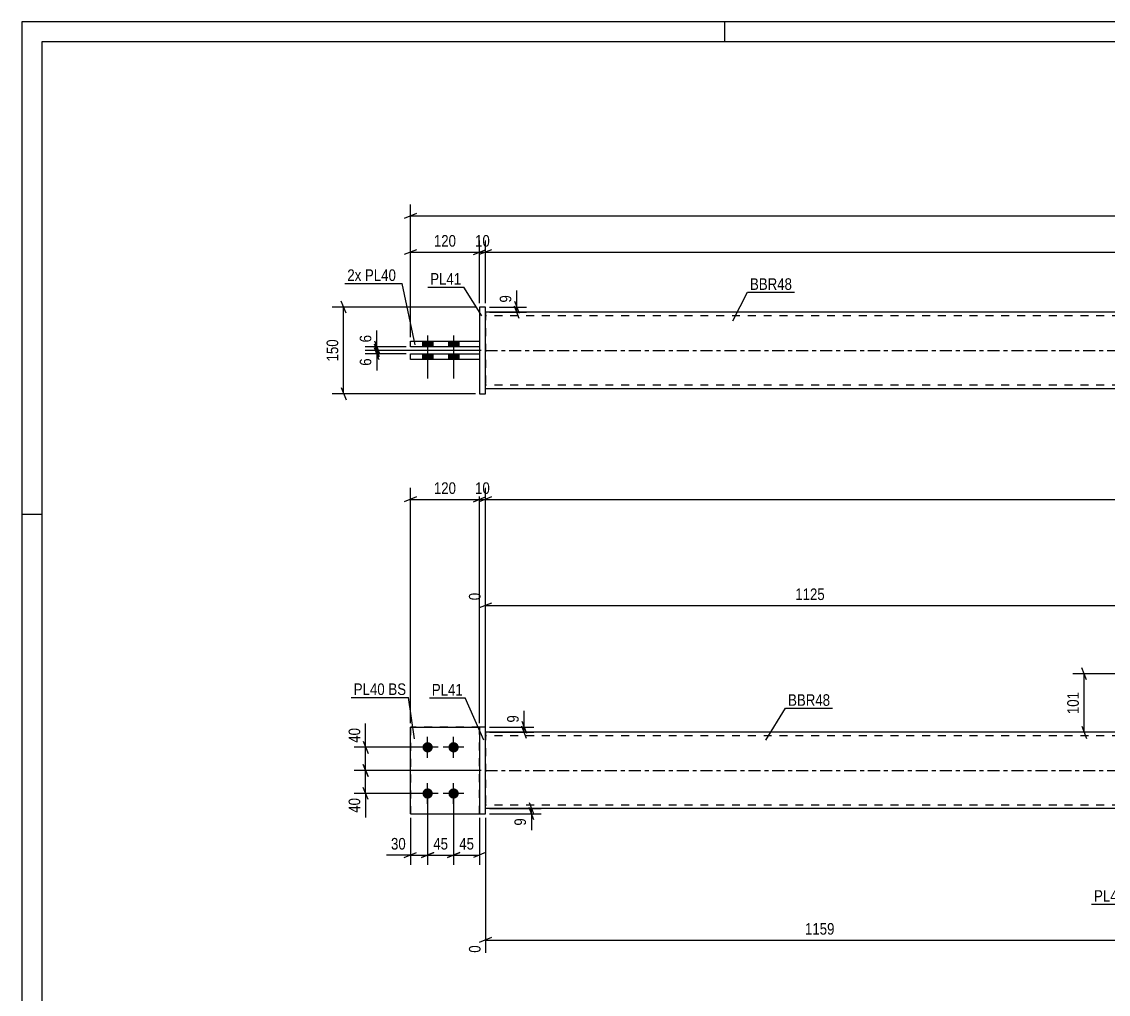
# Model space of a CAD drawing. Header units: millimetres. Extents: x 0 to 594, y 0 to 420.
# Drawn here: x 0 to 268.9, y 179.2 to 420 of the extents above; entities that cross this region are included whole.
import ezdxf

# ---------------------------------------------------------------- set-up
doc = ezdxf.new("R2010")
doc.units = ezdxf.units.MM
doc.linetypes.add('DXK_LINE_DOT2', pattern=[3.9198, 1.9599, -1.9599])
doc.linetypes.add('DXK_LINE_DOT3', pattern=[5.9187, 2.979, -0.9799, 0.9799, -0.9799])
doc.styles.add('Arial Narrow', font='ARIALN.TTF', dxfattribs={"height": 0.2})

# ---------------------------------------------------------------- blocks, each defined once
blk = doc.blocks.new('Unknown-585637079-1129')
at = {"color": 5, "linetype": 'Continuous'}
for p, q in [((594, 420), (0, 420)), ((0, 420), (0, 0)), ((174, 415), (174, 420)), ((589, 415), (5, 415)), ((5, 415), (5, 5)), ((5, 298), (0, 298))]:
    blk.add_line(p, q, dxfattribs=at)
blk = doc.blocks.new('Part-585637079-1951 - 1945')
at = {"color": 2, "linetype": 'Continuous'}
for p, q in [((452.15, 244.09), (114.75, 244.09)), ((452.15, 225.23), (114.75, 225.23))]:
    blk.add_line(p, q, dxfattribs=at)
at = {"color": 7, "linetype": 'DXK_LINE_DOT2'}
for p, q in [((114.75, 244.09), (114.75, 225.23)), ((452.15, 243.23), (114.75, 243.23)), ((452.15, 226.09), (114.75, 226.09))]:
    blk.add_line(p, q, dxfattribs=at)
at = {"color": 7, "linetype": 'DXK_LINE_DOT3'}
blk.add_line((114.75, 234.66), (452.15, 234.66), dxfattribs=at)
blk = doc.blocks.new('Bolt-585637079-1960 - 1945')
at = {"linetype": 'Continuous'}
for points in [[(100.46, 239.09, -1), (100.46, 241.66, -1)], [(106.89, 239.09, -1), (106.89, 241.66, -1)], [(100.46, 227.66, -1), (100.46, 230.23, -1)], [(106.89, 227.66, -1), (106.89, 230.23, -1)]]:
    blk.add_hatch(color=1, dxfattribs=at).paths.add_polyline_path(points)
at = {"color": 1, "linetype": 'Continuous'}
for p, q in [((100.46, 237.8), (100.46, 242.95)), ((106.89, 237.8), (106.89, 242.95)), ((103.03, 240.38), (97.89, 240.38)), ((109.46, 240.38), (104.32, 240.38)), ((100.46, 226.38), (100.46, 231.52)), ((106.89, 226.38), (106.89, 231.52)), ((103.03, 228.95), (97.89, 228.95)), ((109.46, 228.95), (104.32, 228.95))]:
    blk.add_line(p, q, dxfattribs=at)
blk = doc.blocks.new('Part-585637079-1971 - 1945')
at = {"color": 2, "linetype": 'Continuous'}
for p, q in [((114.75, 245.38), (113.32, 245.38)), ((113.32, 245.38), (113.32, 223.95)), ((114.75, 223.95), (114.75, 245.38)), ((113.32, 223.95), (114.75, 223.95))]:
    blk.add_line(p, q, dxfattribs=at)
blk = doc.blocks.new('Part-585637079-1976 - 1945')
at = {"color": 7, "linetype": 'DXK_LINE_DOT2'}
for p, q in [((113.32, 245.38), (96.18, 245.38)), ((96.18, 245.38), (96.18, 223.95)), ((113.32, 223.95), (113.32, 245.38)), ((96.18, 223.95), (113.32, 223.95))]:
    blk.add_line(p, q, dxfattribs=at)
blk = doc.blocks.new('Part-585637079-1981 - 1945')
at = {"color": 2, "linetype": 'Continuous'}
for p, q in [((96.18, 223.95), (96.18, 245.38)), ((96.18, 245.38), (113.32, 245.38)), ((96.18, 223.95), (113.32, 223.95))]:
    blk.add_line(p, q, dxfattribs=at)
at = {"color": 7, "linetype": 'DXK_LINE_DOT2'}
blk.add_line((113.32, 223.95), (113.32, 245.38), dxfattribs=at)
blk = doc.blocks.new('Part-585637079-2420 - 2414')
at = {"color": 2, "linetype": 'Continuous'}
for p, q in [((96.18, 337.78), (113.32, 337.78)), ((96.18, 336.35), (96.18, 337.78)), ((113.32, 336.35), (96.18, 336.35)), ((113.32, 337.78), (113.32, 336.35))]:
    blk.add_line(p, q, dxfattribs=at)
blk = doc.blocks.new('Part-585637079-2437 - 2414')
at = {"color": 2, "linetype": 'Continuous'}
for p, q in [((452.15, 348.07), (114.75, 348.07)), ((114.75, 329.21), (452.15, 329.21))]:
    blk.add_line(p, q, dxfattribs=at)
at = {"color": 7, "linetype": 'DXK_LINE_DOT2'}
for p, q in [((114.75, 348.07), (114.75, 329.21)), ((452.15, 347.21), (114.75, 347.21)), ((452.15, 330.07), (114.75, 330.07))]:
    blk.add_line(p, q, dxfattribs=at)
at = {"color": 7, "linetype": 'DXK_LINE_DOT3'}
blk.add_line((114.75, 338.64), (452.15, 338.64), dxfattribs=at)
blk = doc.blocks.new('Part-585637079-2452 - 2414')
at = {"color": 2, "linetype": 'Continuous'}
for p, q in [((96.18, 339.5), (96.18, 340.92)), ((96.18, 340.92), (113.32, 340.92)), ((113.32, 339.5), (96.18, 339.5)), ((113.32, 340.92), (113.32, 339.5))]:
    blk.add_line(p, q, dxfattribs=at)
blk = doc.blocks.new('Part-585637079-2457 - 2414')
at = {"color": 2, "linetype": 'Continuous'}
for p, q in [((114.75, 349.35), (113.32, 349.35)), ((113.32, 349.35), (113.32, 327.92)), ((114.75, 327.92), (114.75, 349.35)), ((113.32, 327.92), (114.75, 327.92))]:
    blk.add_line(p, q, dxfattribs=at)
blk = doc.blocks.new('Bolt-585637079-2463 - 2414')
at = {"linetype": 'Continuous'}
for points in [[(99.18, 339.5), (101.75, 339.5), (101.75, 340.92), (99.18, 340.92)], [(99.18, 339.5), (101.75, 339.5), (101.75, 340.92), (99.18, 340.92)], [(105.6, 339.5), (108.18, 339.5), (108.18, 340.92), (105.6, 340.92)], [(105.6, 339.5), (108.18, 339.5), (108.18, 340.92), (105.6, 340.92)], [(99.18, 336.35), (101.75, 336.35), (101.75, 337.78), (99.18, 337.78)], [(99.18, 336.35), (101.75, 336.35), (101.75, 337.78), (99.18, 337.78)], [(105.6, 336.35), (108.18, 336.35), (108.18, 337.78), (105.6, 337.78)], [(105.6, 336.35), (108.18, 336.35), (108.18, 337.78), (105.6, 337.78)]]:
    blk.add_hatch(color=1, dxfattribs=at).paths.add_polyline_path(points)
at = {"color": 1, "linetype": 'Continuous'}
for p, q in [((100.46, 342.35), (100.46, 331.64)), ((100.46, 342.35), (100.46, 331.64)), ((106.89, 342.35), (106.89, 331.64)), ((106.89, 342.35), (106.89, 331.64)), ((99.18, 340.92), (99.18, 339.5)), ((99.18, 340.92), (99.18, 339.5)), ((101.75, 340.92), (101.75, 339.5)), ((101.75, 340.92), (101.75, 339.5)), ((105.6, 340.92), (105.6, 339.5)), ((105.6, 340.92), (105.6, 339.5)), ((108.18, 340.92), (108.18, 339.5)), ((108.18, 340.92), (108.18, 339.5)), ((99.18, 337.78), (99.18, 336.35)), ((99.18, 337.78), (99.18, 336.35)), ((101.75, 337.78), (101.75, 336.35)), ((101.75, 337.78), (101.75, 336.35)), ((105.6, 337.78), (105.6, 336.35)), ((105.6, 337.78), (105.6, 336.35)), ((108.18, 337.78), (108.18, 336.35)), ((108.18, 337.78), (108.18, 336.35))]:
    blk.add_line(p, q, dxfattribs=at)
blk = doc.blocks.new('StraightDimension-585637079-2935 - 1945')
at = {"color": 7, "linetype": 'Continuous'}
for p, q in [((280.27, 224.23), (280.27, 184.04)), ((114.75, 222.95), (114.75, 189.53)), ((116.25, 193.26), (113.25, 192.06)), ((114.75, 192.66), (280.27, 192.66)), ((278.77, 192.06), (281.77, 193.26))]:
    blk.add_line(p, q, dxfattribs=at)
at = {"color": 0}
blk.add_wipeout([(201.76, 193.41), (201.76, 197.61), (193.25, 197.61), (193.25, 193.41)], dxfattribs=at)
at = {"color": 0, "linetype": 'Continuous'}
for points in [[(114.15, 191.96), (109.95, 191.96), (109.95, 188.93), (114.15, 188.93)], [(279.67, 191.96), (275.47, 191.96), (275.47, 183.44), (279.67, 183.44)]]:
    blk.add_wipeout(points, dxfattribs=at)
at = {"color": 3, "style": 'Arial Narrow'}
blk.add_text('1159', height=2.863, dxfattribs=at).set_placement((193.85, 194.01))
at = {"color": 3, "linetype": 'Continuous', "style": 'Arial Narrow'}
for s, height, p in [('0', 2.86, (113.55, 189.53)), ('1159', 2.863, (279.07, 184.04))]:
    blk.add_text(s, height=height, rotation=90.0002, dxfattribs=at).set_placement(p)
blk = doc.blocks.new('StraightDimension-585637079-2142 - 1945')
at = {"color": 7, "linetype": 'Continuous'}
for p, q in [((125.55, 226.73), (126.75, 223.73)), ((115.75, 225.23), (128.55, 225.23)), ((115.75, 223.95), (128.55, 223.95)), ((126.75, 222.45), (125.55, 225.45)), ((126.15, 223.95), (126.15, 225.23))]:
    blk.add_line(p, q, dxfattribs=at)
at = {"color": 0}
blk.add_wipeout([(125.4, 223.42), (121.2, 223.42), (121.2, 220.39), (125.4, 220.39)], dxfattribs=at)
at = {"color": 7, "linetype": 'Continuous'}
blk.add_line((126.15, 223.95), (126.15, 219.87), dxfattribs=at)
blk.add_line((126.15, 223.95), (126.15, 219.87), dxfattribs=at)
at = {"color": 3, "style": 'Arial Narrow'}
blk.add_text('9', height=2.86, rotation=90.0002, dxfattribs=at).set_placement((124.8, 220.99))
blk = doc.blocks.new('StraightDimension-585637079-2078 - 1945')
at = {"color": 7, "linetype": 'Continuous'}
for p, q in [((100.46, 227.95), (100.46, 211.32)), ((96.18, 222.95), (96.18, 211.32)), ((94.68, 213.12), (97.68, 214.32)), ((96.18, 213.72), (100.46, 213.72)), ((101.96, 214.32), (98.96, 213.12))]:
    blk.add_line(p, q, dxfattribs=at)
at = {"color": 0}
blk.add_wipeout([(95.65, 214.47), (95.65, 218.67), (90.79, 218.67), (90.79, 214.47)], dxfattribs=at)
at = {"color": 7, "linetype": 'Continuous'}
blk.add_line((96.18, 213.72), (90.27, 213.72), dxfattribs=at)
blk.add_line((96.18, 213.72), (90.27, 213.72), dxfattribs=at)
at = {"color": 3, "style": 'Arial Narrow'}
blk.add_text('30', height=2.863, dxfattribs=at).set_placement((91.39, 215.07))
blk = doc.blocks.new('StraightDimension-585637079-2801 - 1945')
at = {"color": 7, "linetype": 'Continuous'}
for p, q in [((275.45, 245.09), (275.45, 288.61)), ((114.75, 245.09), (114.75, 278.62)), ((116.25, 276.09), (113.25, 274.89)), ((114.75, 275.49), (275.45, 275.49)), ((273.95, 274.89), (276.95, 276.09))]:
    blk.add_line(p, q, dxfattribs=at)
at = {"color": 0, "linetype": 'Continuous'}
for points in [[(274.85, 289.21), (270.65, 289.21), (270.65, 280.69), (274.85, 280.69)], [(114.15, 279.22), (109.95, 279.22), (109.95, 276.19), (114.15, 276.19)]]:
    blk.add_wipeout(points, dxfattribs=at)
at = {"color": 0}
blk.add_wipeout([(199.35, 276.24), (199.35, 280.44), (190.84, 280.44), (190.84, 276.24)], dxfattribs=at)
at = {"color": 3, "linetype": 'Continuous', "style": 'Arial Narrow'}
for s, height, p in [('1125', 2.863, (274.25, 281.29)), ('0', 2.86, (113.55, 276.79))]:
    blk.add_text(s, height=height, rotation=90.0002, dxfattribs=at).set_placement(p)
at = {"color": 3, "style": 'Arial Narrow'}
blk.add_text('1125', height=2.863, dxfattribs=at).set_placement((191.44, 276.84))
blk = doc.blocks.new('StraightDimension-585637079-2175 - 1945')
at = {"color": 7, "linetype": 'Continuous'}
for p, q in [((99.46, 240.38), (82.27, 240.38)), ((84.52, 241.88), (85.72, 238.88)), ((85.12, 234.66), (85.12, 240.38)), ((113.75, 234.66), (82.27, 234.66)), ((85.72, 233.16), (84.52, 236.16))]:
    blk.add_line(p, q, dxfattribs=at)
at = {"color": 0}
blk.add_wipeout([(84.37, 245.76), (80.17, 245.76), (80.17, 240.9), (84.37, 240.9)], dxfattribs=at)
at = {"color": 7, "linetype": 'Continuous'}
blk.add_line((85.12, 240.38), (85.12, 246.28), dxfattribs=at)
blk.add_line((85.12, 240.38), (85.12, 246.28), dxfattribs=at)
at = {"color": 3, "style": 'Arial Narrow'}
blk.add_text('40', height=2.863, rotation=90.0002, dxfattribs=at).set_placement((83.77, 241.5))
blk = doc.blocks.new('StraightDimension-585637079-2058 - 1945')
at = {"color": 7, "linetype": 'Continuous'}
for p, q in [((106.89, 227.95), (106.89, 211.32)), ((113.32, 222.95), (113.32, 211.32)), ((105.39, 213.12), (108.39, 214.32)), ((106.89, 213.72), (113.32, 213.72)), ((114.82, 214.32), (111.82, 213.12))]:
    blk.add_line(p, q, dxfattribs=at)
at = {"color": 0}
blk.add_wipeout([(112.53, 214.47), (112.53, 218.67), (107.68, 218.67), (107.68, 214.47)], dxfattribs=at)
at = {"color": 3, "style": 'Arial Narrow'}
blk.add_text('45', height=2.863, dxfattribs=at).set_placement((108.28, 215.07))
blk = doc.blocks.new('StraightDimension-585637079-2312 - 1945')
at = {"color": 7, "linetype": 'Continuous'}
for p, q in [((96.18, 246.38), (96.18, 304.61)), ((113.32, 246.38), (113.32, 304.61)), ((97.68, 302.36), (94.68, 301.16)), ((96.18, 301.76), (113.32, 301.76)), ((111.82, 301.16), (114.82, 302.36))]:
    blk.add_line(p, q, dxfattribs=at)
at = {"color": 0}
blk.add_wipeout([(108.09, 302.51), (108.09, 306.71), (101.4, 306.71), (101.4, 302.51)], dxfattribs=at)
at = {"color": 3, "style": 'Arial Narrow'}
blk.add_text('120', height=2.863, dxfattribs=at).set_placement((102, 303.11))
blk = doc.blocks.new('StraightDimension-585637079-2071 - 1945')
at = {"color": 7, "linetype": 'Continuous'}
for p, q in [((100.46, 227.95), (100.46, 211.32)), ((106.89, 227.95), (106.89, 211.32)), ((98.96, 213.12), (101.96, 214.32)), ((100.46, 213.72), (106.89, 213.72)), ((108.39, 214.32), (105.39, 213.12))]:
    blk.add_line(p, q, dxfattribs=at)
at = {"color": 0}
blk.add_wipeout([(106.1, 214.47), (106.1, 218.67), (101.25, 218.67), (101.25, 214.47)], dxfattribs=at)
at = {"color": 3, "style": 'Arial Narrow'}
blk.add_text('45', height=2.863, dxfattribs=at).set_placement((101.85, 215.07))
blk = doc.blocks.new('StraightDimension-585637079-2151 - 1945')
at = {"color": 7, "linetype": 'Continuous'}
for p, q in [((115.75, 245.38), (126.74, 245.38)), ((123.74, 246.88), (124.94, 243.88)), ((124.94, 242.59), (123.74, 245.59)), ((124.34, 244.09), (124.34, 245.38)), ((115.75, 244.09), (126.74, 244.09))]:
    blk.add_line(p, q, dxfattribs=at)
at = {"color": 0}
blk.add_wipeout([(123.59, 248.93), (119.39, 248.93), (119.39, 245.9), (123.59, 245.9)], dxfattribs=at)
at = {"color": 7, "linetype": 'Continuous'}
blk.add_line((124.34, 245.38), (124.34, 249.45), dxfattribs=at)
blk.add_line((124.34, 245.38), (124.34, 249.45), dxfattribs=at)
at = {"color": 3, "style": 'Arial Narrow'}
blk.add_text('9', height=2.86, rotation=90.0002, dxfattribs=at).set_placement((122.99, 246.5))
blk = doc.blocks.new('StraightDimension-585637079-2160 - 1945')
at = {"color": 7, "linetype": 'Continuous'}
for p, q in [((113.75, 234.66), (82.27, 234.66)), ((84.52, 236.16), (85.72, 233.16)), ((85.12, 228.95), (85.12, 234.66)), ((99.46, 228.95), (82.27, 228.95)), ((85.72, 227.45), (84.52, 230.45))]:
    blk.add_line(p, q, dxfattribs=at)
at = {"color": 0}
blk.add_wipeout([(84.37, 228.42), (80.17, 228.42), (80.17, 223.57), (84.37, 223.57)], dxfattribs=at)
at = {"color": 7, "linetype": 'Continuous'}
blk.add_line((85.12, 228.95), (85.12, 223.04), dxfattribs=at)
blk.add_line((85.12, 228.95), (85.12, 223.04), dxfattribs=at)
at = {"color": 3, "style": 'Arial Narrow'}
blk.add_text('40', height=2.863, rotation=90.0002, dxfattribs=at).set_placement((83.77, 224.17))
blk = doc.blocks.new('StraightDimension-585637079-2282 - 1945')
at = {"color": 7, "linetype": 'Continuous'}
for p, q in [((277.38, 258.57), (260.12, 258.57)), ((263.57, 257.07), (262.37, 260.07)), ((262.97, 244.09), (262.97, 258.57)), ((262.37, 245.59), (263.57, 242.59)), ((299.51, 244.09), (260.12, 244.09))]:
    blk.add_line(p, q, dxfattribs=at)
at = {"color": 0}
blk.add_wipeout([(262.22, 254.67), (258.02, 254.67), (258.02, 247.99), (262.22, 247.99)], dxfattribs=at)
at = {"color": 3, "style": 'Arial Narrow'}
blk.add_text('101', height=2.863, rotation=90.0002, dxfattribs=at).set_placement((261.62, 248.59))
blk = doc.blocks.new('StraightDimension-585637079-2334 - 1945')
at = {"color": 7, "linetype": 'Continuous'}
for p, q in [((113.32, 246.38), (113.32, 304.61)), ((114.75, 246.38), (114.75, 304.61)), ((111.82, 301.16), (114.82, 302.36)), ((116.25, 302.36), (113.25, 301.16)), ((113.32, 301.76), (114.75, 301.76))]:
    blk.add_line(p, q, dxfattribs=at)
at = {"color": 0}
blk.add_wipeout([(116.46, 302.51), (116.46, 306.71), (111.6, 306.71), (111.6, 302.51)], dxfattribs=at)
at = {"color": 3, "style": 'Arial Narrow'}
blk.add_text('10', height=2.863, dxfattribs=at).set_placement((112.2, 303.11))
blk = doc.blocks.new('StraightDimension-585637079-2351 - 1945')
at = {"color": 7, "linetype": 'Continuous'}
for p, q in [((114.75, 246.38), (114.75, 304.61)), ((116.25, 302.36), (113.25, 301.16)), ((114.75, 301.76), (452.15, 301.76))]:
    blk.add_line(p, q, dxfattribs=at)
blk = doc.blocks.new('StraightDimension-585637079-2621 - 2414')
at = {"color": 7, "linetype": 'Continuous'}
for p, q in [((121.92, 350.85), (123.12, 347.85)), ((115.75, 349.35), (124.92, 349.35)), ((115.75, 348.07), (124.92, 348.07)), ((123.12, 346.57), (121.92, 349.57)), ((122.52, 348.07), (122.52, 349.35))]:
    blk.add_line(p, q, dxfattribs=at)
at = {"color": 0}
blk.add_wipeout([(121.77, 352.91), (117.57, 352.91), (117.57, 349.88), (121.77, 349.88)], dxfattribs=at)
at = {"color": 7, "linetype": 'Continuous'}
blk.add_line((122.52, 349.35), (122.52, 353.43), dxfattribs=at)
blk.add_line((122.52, 349.35), (122.52, 353.43), dxfattribs=at)
at = {"color": 3, "style": 'Arial Narrow'}
blk.add_text('9', height=2.86, rotation=90.0002, dxfattribs=at).set_placement((121.17, 350.48))
blk = doc.blocks.new('StraightDimension-585637079-2540 - 2414')
at = {"color": 7, "linetype": 'Continuous'}
for p, q in [((113.32, 350.35), (113.32, 365.82)), ((114.75, 350.35), (114.75, 365.82)), ((111.82, 362.37), (114.82, 363.57)), ((116.25, 363.57), (113.25, 362.37)), ((113.32, 362.97), (114.75, 362.97))]:
    blk.add_line(p, q, dxfattribs=at)
at = {"color": 0}
blk.add_wipeout([(116.46, 363.72), (116.46, 367.92), (111.6, 367.92), (111.6, 363.72)], dxfattribs=at)
at = {"color": 3, "style": 'Arial Narrow'}
blk.add_text('10', height=2.863, dxfattribs=at).set_placement((112.2, 364.32))
blk = doc.blocks.new('StraightDimension-585637079-2476 - 2414')
at = {"color": 7, "linetype": 'Continuous'}
for p, q in [((87.27, 340.14), (88.47, 337.14)), ((88.47, 336.28), (87.27, 339.28)), ((113.75, 338.64), (85.02, 338.64)), ((95.18, 337.78), (85.02, 337.78)), ((87.87, 337.78), (87.87, 338.64))]:
    blk.add_line(p, q, dxfattribs=at)
at = {"color": 0}
blk.add_wipeout([(87.12, 337.26), (82.92, 337.26), (82.92, 334.23), (87.12, 334.23)], dxfattribs=at)
at = {"color": 7, "linetype": 'Continuous'}
blk.add_line((87.87, 337.78), (87.87, 333.7), dxfattribs=at)
blk.add_line((87.87, 337.78), (87.87, 333.7), dxfattribs=at)
at = {"color": 3, "style": 'Arial Narrow'}
blk.add_text('6', height=2.86, rotation=90.0002, dxfattribs=at).set_placement((86.52, 334.83))
blk = doc.blocks.new('StraightDimension-585637079-2492 - 2414')
at = {"color": 7, "linetype": 'Continuous'}
for p, q in [((95.18, 339.5), (85.02, 339.5)), ((87.27, 341), (88.47, 338)), ((88.47, 337.14), (87.27, 340.14)), ((87.87, 338.64), (87.87, 339.5)), ((113.75, 338.64), (85.02, 338.64))]:
    blk.add_line(p, q, dxfattribs=at)
at = {"color": 0}
blk.add_wipeout([(87.12, 343.05), (82.92, 343.05), (82.92, 340.02), (87.12, 340.02)], dxfattribs=at)
at = {"color": 7, "linetype": 'Continuous'}
blk.add_line((87.87, 339.5), (87.87, 343.57), dxfattribs=at)
blk.add_line((87.87, 339.5), (87.87, 343.57), dxfattribs=at)
at = {"color": 3, "style": 'Arial Narrow'}
blk.add_text('6', height=2.86, rotation=90.0002, dxfattribs=at).set_placement((86.52, 340.62))
blk = doc.blocks.new('StraightDimension-585637079-2509 - 2414')
at = {"color": 7, "linetype": 'Continuous'}
for p, q in [((80.27, 347.85), (79.07, 350.85)), ((112.32, 349.35), (76.82, 349.35)), ((79.67, 327.92), (79.67, 349.35)), ((79.07, 329.42), (80.27, 326.42)), ((112.32, 327.92), (76.82, 327.92))]:
    blk.add_line(p, q, dxfattribs=at)
at = {"color": 0}
blk.add_wipeout([(78.92, 341.98), (74.72, 341.98), (74.72, 335.3), (78.92, 335.3)], dxfattribs=at)
at = {"color": 3, "style": 'Arial Narrow'}
blk.add_text('150', height=2.863, rotation=90.0002, dxfattribs=at).set_placement((78.32, 335.9))
blk = doc.blocks.new('StraightDimension-585637079-2529 - 2414')
at = {"color": 7, "linetype": 'Continuous'}
for p, q in [((96.18, 341.92), (96.18, 374.77)), ((97.68, 372.52), (94.68, 371.32)), ((96.18, 371.92), (470.72, 371.92))]:
    blk.add_line(p, q, dxfattribs=at)
blk = doc.blocks.new('StraightDimension-585637079-2550 - 2414')
at = {"color": 7, "linetype": 'Continuous'}
for p, q in [((96.18, 341.92), (96.18, 365.82)), ((113.32, 350.35), (113.32, 365.82)), ((97.68, 363.57), (94.68, 362.37)), ((111.82, 362.37), (114.82, 363.57)), ((96.18, 362.97), (113.32, 362.97))]:
    blk.add_line(p, q, dxfattribs=at)
at = {"color": 0}
blk.add_wipeout([(108.09, 363.72), (108.09, 367.92), (101.4, 367.92), (101.4, 363.72)], dxfattribs=at)
at = {"color": 3, "style": 'Arial Narrow'}
blk.add_text('120', height=2.863, dxfattribs=at).set_placement((102, 364.32))
blk = doc.blocks.new('StraightDimension-585637079-2560 - 2414')
at = {"color": 7, "linetype": 'Continuous'}
for p, q in [((114.75, 350.35), (114.75, 365.82)), ((116.25, 363.57), (113.25, 362.37)), ((114.75, 362.97), (452.15, 362.97))]:
    blk.add_line(p, q, dxfattribs=at)
blk = doc.blocks.new('Mark-585637079-1947 - 1945')
at = {"color": 0}
blk.add_wipeout([(200.08, 250.65), (200.08, 253.65), (189.67, 253.65), (189.67, 250.65)], dxfattribs=at)
blk.add_wipeout([(200.08, 250.65), (200.08, 253.65), (189.67, 253.65), (189.67, 250.65)], dxfattribs=at)
at = {"color": 30, "linetype": 'Continuous'}
for p, q in [((184.17, 242.15), (189.07, 250.05)), ((189.07, 250.05), (200.68, 250.05))]:
    blk.add_line(p, q, dxfattribs=at)
at = {"color": 3, "style": 'Arial Narrow'}
blk.add_text('BBR48', height=2.863, dxfattribs=at).set_placement((189.67, 250.65))
blk = doc.blocks.new('MarkSet-585637079-2405 - 1945')
at = {"color": 0}
blk.add_wipeout([(89.85, 253.33), (89.85, 256.33), (82.17, 256.33), (82.17, 253.33)], dxfattribs=at)
blk.add_wipeout([(89.85, 253.33), (89.85, 256.33), (82.17, 256.33), (82.17, 253.33)], dxfattribs=at)
blk.add_wipeout([(95.13, 253.33), (95.13, 256.33), (90.75, 256.33), (90.75, 253.33)], dxfattribs=at)
blk.add_wipeout([(95.13, 253.33), (95.13, 256.33), (90.75, 256.33), (90.75, 253.33)], dxfattribs=at)
at = {"color": 30, "linetype": 'Continuous'}
for p in [(81.57, 252.73), (97.18, 242.45)]:
    blk.add_line(p, (95.73, 252.73), dxfattribs=at)
at = {"color": 3, "style": 'Arial Narrow'}
for s, p in [('PL40', (82.17, 253.33)), ('BS', (90.75, 253.33))]:
    blk.add_text(s, height=2.863, dxfattribs=at).set_placement(p)
blk = doc.blocks.new('Mark-585637079-1962 - 1945')
at = {"color": 0}
blk.add_wipeout([(274.91, 202.15), (274.91, 205.15), (265.4, 205.15), (265.4, 202.15)], dxfattribs=at)
blk.add_wipeout([(274.91, 202.15), (274.91, 205.15), (265.4, 205.15), (265.4, 202.15)], dxfattribs=at)
at = {"color": 30, "linetype": 'Continuous'}
for p in [(285.57, 208.45), (264.8, 201.55)]:
    blk.add_line(p, (275.51, 201.55), dxfattribs=at)
at = {"color": 3, "style": 'Arial Narrow'}
blk.add_text('PL469', height=2.863, dxfattribs=at).set_placement((265.4, 202.15))
blk = doc.blocks.new('Mark-585637079-1967 - 1945')
at = {"color": 0}
blk.add_wipeout([(109.17, 253.2), (109.17, 256.2), (101.49, 256.2), (101.49, 253.2)], dxfattribs=at)
blk.add_wipeout([(109.17, 253.2), (109.17, 256.2), (101.49, 256.2), (101.49, 253.2)], dxfattribs=at)
at = {"color": 30, "linetype": 'Continuous'}
for p in [(100.89, 252.6), (114.39, 242.16)]:
    blk.add_line(p, (109.77, 252.6), dxfattribs=at)
at = {"color": 3, "style": 'Arial Narrow'}
blk.add_text('PL41', height=2.863, dxfattribs=at).set_placement((101.49, 253.2))
blk = doc.blocks.new('Mark-585637079-2433 - 2414')
at = {"color": 0}
blk.add_wipeout([(190.66, 353.62), (190.66, 356.62), (180.24, 356.62), (180.24, 353.62)], dxfattribs=at)
blk.add_wipeout([(190.66, 353.62), (190.66, 356.62), (180.24, 356.62), (180.24, 353.62)], dxfattribs=at)
at = {"color": 30, "linetype": 'Continuous'}
for p, q in [((176, 345.94), (179.64, 353.02)), ((179.64, 353.02), (191.26, 353.02))]:
    blk.add_line(p, q, dxfattribs=at)
at = {"color": 3, "style": 'Arial Narrow'}
blk.add_text('BBR48', height=2.863, dxfattribs=at).set_placement((180.24, 353.62))
blk = doc.blocks.new('Mark-585637079-2453 - 2414')
at = {"color": 0}
blk.add_wipeout([(108.78, 354.91), (108.78, 357.91), (101.1, 357.91), (101.1, 354.91)], dxfattribs=at)
blk.add_wipeout([(108.78, 354.91), (108.78, 357.91), (101.1, 357.91), (101.1, 354.91)], dxfattribs=at)
at = {"color": 30, "linetype": 'Continuous'}
for p in [(100.5, 354.31), (113.86, 347.17)]:
    blk.add_line(p, (109.38, 354.31), dxfattribs=at)
at = {"color": 3, "style": 'Arial Narrow'}
blk.add_text('PL41', height=2.863, dxfattribs=at).set_placement((101.1, 354.91))
blk = doc.blocks.new('MarkSet-585637079-2659 - 2414')
at = {"color": 30, "linetype": 'Continuous'}
blk.add_line((97.39, 340.04), (94.13, 355.23), dxfattribs=at)
at = {"color": 0}
blk.add_wipeout([(84.05, 355.83), (84.05, 358.83), (80.58, 358.83), (80.58, 355.83)], dxfattribs=at)
blk.add_wipeout([(84.05, 355.83), (84.05, 358.83), (80.58, 358.83), (80.58, 355.83)], dxfattribs=at)
blk.add_wipeout([(92.63, 355.83), (92.63, 358.83), (84.95, 358.83), (84.95, 355.83)], dxfattribs=at)
blk.add_wipeout([(92.63, 355.83), (92.63, 358.83), (84.95, 358.83), (84.95, 355.83)], dxfattribs=at)
at = {"color": 30, "linetype": 'Continuous'}
blk.add_line((79.98, 355.23), (94.13, 355.23), dxfattribs=at)
at = {"color": 3, "style": 'Arial Narrow'}
for s, p in [('2x', (80.58, 355.83)), ('PL40', (84.95, 355.83))]:
    blk.add_text(s, height=2.863, dxfattribs=at).set_placement(p)

msp = doc.modelspace()

# ---------------------------------------------------------------- block references
for name in ['Unknown-585637079-1129', 'Part-585637079-2457 - 2414', 'Part-585637079-2437 - 2414', 'Bolt-585637079-2463 - 2414', 'Part-585637079-2452 - 2414', 'Part-585637079-2420 - 2414', 'Part-585637079-1976 - 1945', 'Part-585637079-1981 - 1945', 'Part-585637079-1971 - 1945', 'Part-585637079-1951 - 1945', 'Bolt-585637079-1960 - 1945']:
    msp.add_blockref(name, (0, 0))

# ---------------------------------------------------------------- next in the draw order: block references
for name in ['StraightDimension-585637079-2621 - 2414', 'StraightDimension-585637079-2476 - 2414', 'StraightDimension-585637079-2801 - 1945', 'StraightDimension-585637079-2078 - 1945', 'StraightDimension-585637079-2935 - 1945']:
    msp.add_blockref(name, (0, 0))

# ---------------------------------------------------------------- next in the draw order: block references
for name in ['StraightDimension-585637079-2540 - 2414', 'StraightDimension-585637079-2492 - 2414', 'StraightDimension-585637079-2282 - 1945', 'StraightDimension-585637079-2175 - 1945', 'StraightDimension-585637079-2142 - 1945', 'Mark-585637079-1962 - 1945']:
    msp.add_blockref(name, (0, 0))

# ---------------------------------------------------------------- next in the draw order: block references
for name in ['StraightDimension-585637079-2509 - 2414', 'StraightDimension-585637079-2312 - 1945', 'StraightDimension-585637079-2058 - 1945']:
    msp.add_blockref(name, (0, 0))

# ---------------------------------------------------------------- next in the draw order: block references
for name in ['StraightDimension-585637079-2529 - 2414', 'MarkSet-585637079-2405 - 1945', 'StraightDimension-585637079-2151 - 1945', 'StraightDimension-585637079-2071 - 1945']:
    msp.add_blockref(name, (0, 0))

# ---------------------------------------------------------------- next in the draw order: block references
for name in ['StraightDimension-585637079-2550 - 2414', 'StraightDimension-585637079-2334 - 1945', 'StraightDimension-585637079-2160 - 1945']:
    msp.add_blockref(name, (0, 0))

# ---------------------------------------------------------------- next in the draw order: block references
for name in ['StraightDimension-585637079-2560 - 2414', 'MarkSet-585637079-2659 - 2414', 'StraightDimension-585637079-2351 - 1945']:
    msp.add_blockref(name, (0, 0))

# ---------------------------------------------------------------- next in the draw order: block references
for name in ['Mark-585637079-2453 - 2414', 'Mark-585637079-2433 - 2414', 'Mark-585637079-1967 - 1945', 'Mark-585637079-1947 - 1945']:
    msp.add_blockref(name, (0, 0))

doc.saveas('drawing.dxf')
